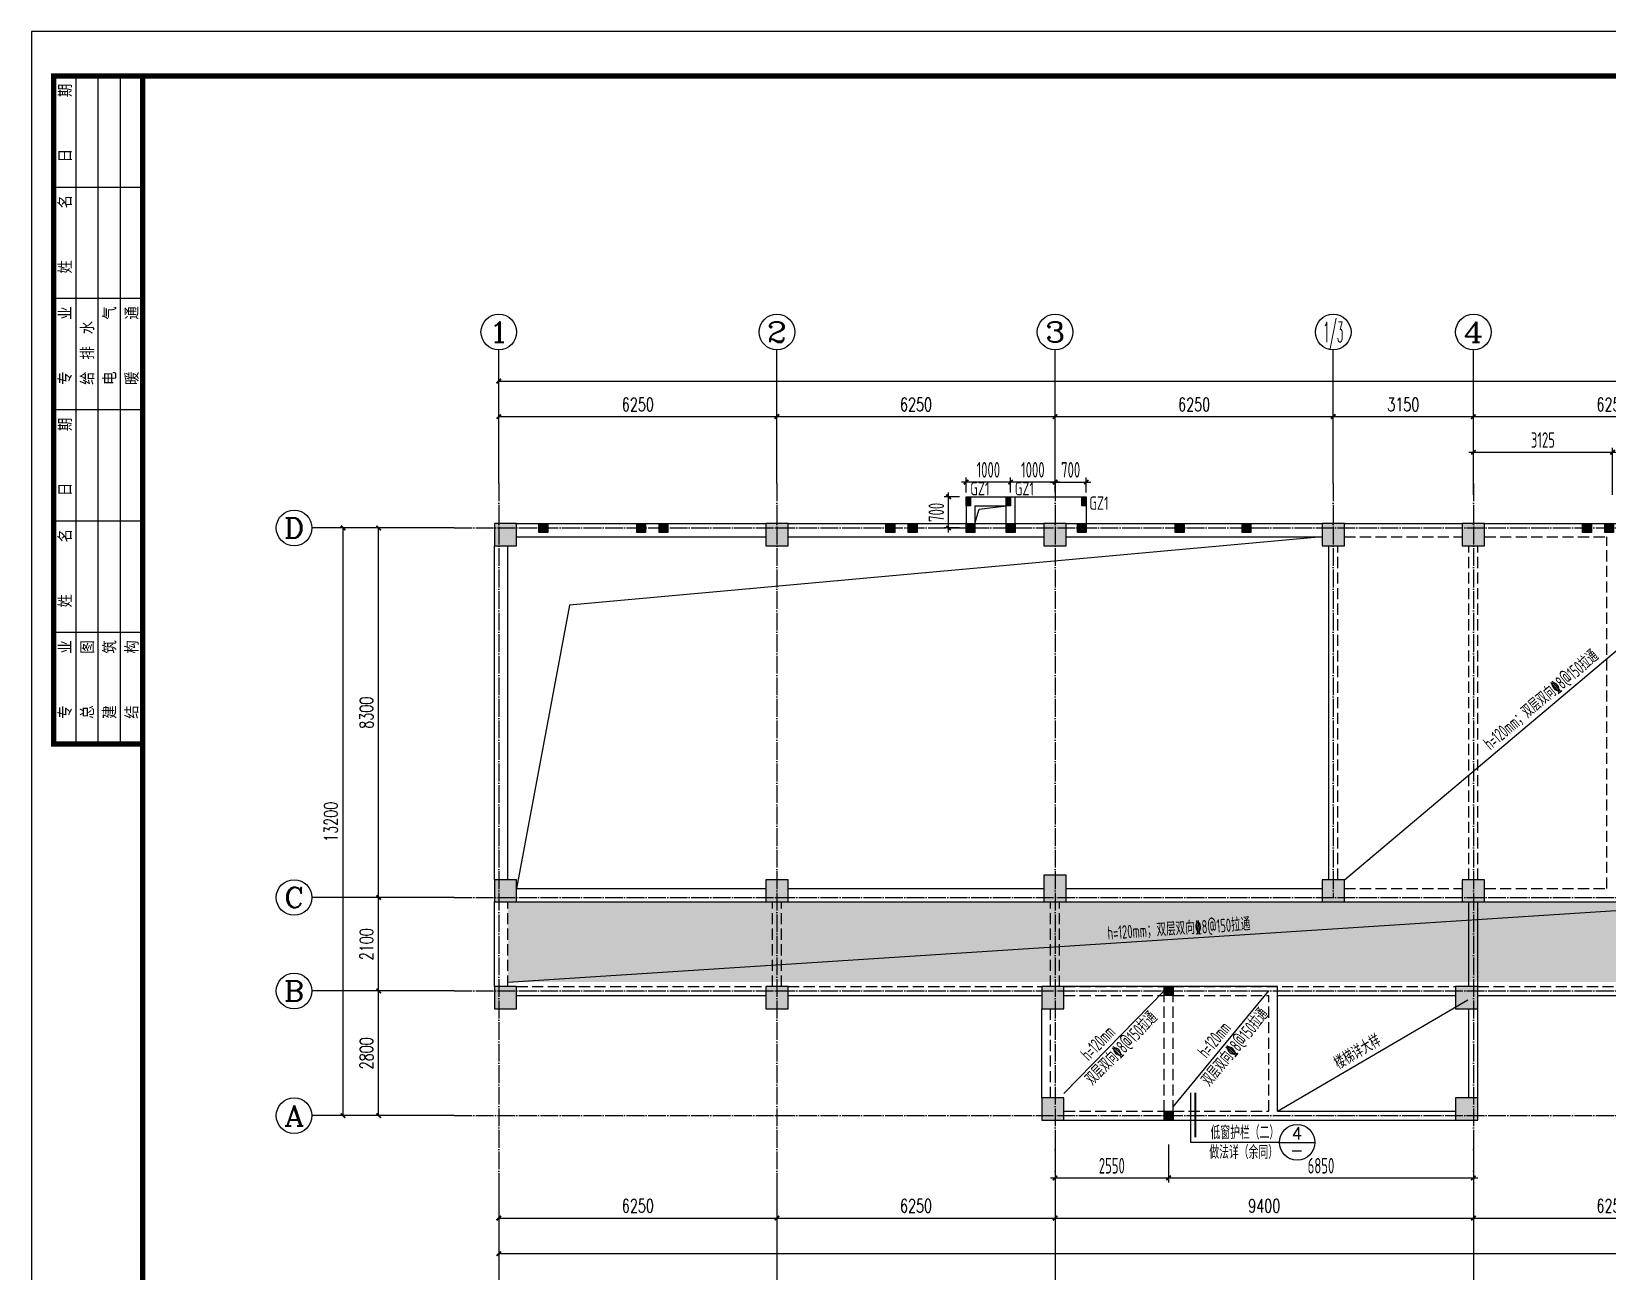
# Model space of a CAD drawing. Extents: x 139600 to 234074, y -135459 to 284050.
# Drawn here: x 139600 to 175012, y 209200 to 237050 of the extents above; entities that cross this region are included whole.
import ezdxf
from ezdxf.enums import TextEntityAlignment as Align

# ---------------------------------------------------------------- set-up
doc = ezdxf.new("R2010")
doc.units = 0
doc.header["$LTSCALE"] = 100
for name, pattern in [('DASHED', [0.75, 0.5, -0.25]), ('DOTE', [2.42, 2, -0.2, 0.02, -0.2]), ('HIDDEN', [7, 5, -2])]:
    doc.linetypes.add(name, pattern=pattern)
doc.layers.get('0').update_dxf_attribs({"linetype": 'CONTINUOUS'})
doc.layers.get('Defpoints').update_dxf_attribs({"linetype": 'CONTINUOUS'})
for name, color, linetype in [('AXIS', 3, 'CONTINUOUS'), ('AXIS_TEXT', 7, 'CONTINUOUS'), ('BEAM', 4, 'DASHED'), ('BEAM_CON', 4, 'CONTINUOUS'), ('B挑板&檐线', 6, 'CONTINUOUS'), ('B板筋标注', 7, 'CONTINUOUS'), ('B板细部尺寸标注', 9, 'CONTINUOUS'), ('COLU', 7, 'CONTINUOUS'), ('DOTE', 8, 'DOTE'), ('D大样&索引', 7, 'CONTINUOUS'), ('D洞口边线', 6, 'CONTINUOUS'), ('GZ', 2, 'CONTINUOUS'), ('T模板通用标注', 7, 'CONTINUOUS'), ('图框', 7, 'CONTINUOUS')]:
    doc.layers.add(name, color=color, linetype=linetype)
doc.styles.add('_TCH_AXIS', font='COMPLEX', dxfattribs={"bigfont": 'GBCBIG'})
doc.styles.add('_TCH_DIM', font='tssdeng.shx', dxfattribs={"width": 0.7, "bigfont": '1.shx'})
doc.styles.add('_TCH_DIM_T3', font='simplex_.ttf', dxfattribs={"width": 0.705882, "bigfont": 'GBCBIG'})
doc.styles.add('COMP', font='COMPLEX', dxfattribs={"bigfont": 'hztxt'})
doc.styles.add('COMPLEX', font='COMPLEX')
doc.styles.add('HZTXT', font='TXT', dxfattribs={"bigfont": 'HZTXT'})
doc.styles.add('TSSD_Dimension', font='tssdeng.shx', dxfattribs={"width": 0.62, "bigfont": '1.shx'})
doc.styles.add('TSSD_Rein', font='Tssdeng.shx', dxfattribs={"width": 0.7, "bigfont": '1.shx'})
doc.dimstyles.new('_TCH_ARCH&&100', dxfattribs={"dimtxt": 297.5, "dimasz": 100, "dimexe": 250, "dimexo": 300, "dimgap": 126.25, "dimtad": 1, "dimdec": 0, "dimzin": 0, "dimdsep": 46, "dimtxsty": '_TCH_DIM_T3', "dimblk": 'ARCHTICK', "dimcen": 0.09, "dimclrt": 7, "dimazin": 2, "dimtfac": 1, "dimtdec": 0, "dimtix": 1, "dimtmove": 2, "dimatfit": 3, "dimfxl": 1, "dimtolj": 1, "dimtzin": 0, "dimarcsym": 0})
doc.dimstyles.new('TSSD_100_100', dxfattribs={"dimtxt": 350, "dimasz": 100, "dimexe": 100, "dimexo": 250, "dimgap": 100, "dimtad": 1, "dimdec": 0, "dimzin": 0, "dimdsep": 46, "dimtxsty": 'TSSD_Dimension', "dimblk": 'ARCHTICK', "dimblk1": 'ARCHTICK', "dimblk2": 'ARCHTICK', "dimcen": 0, "dimdle": 100, "dimclrt": 7, "dimadec": 0, "dimazin": 0, "dimtfac": 1, "dimtdec": 0, "dimtix": 1, "dimtmove": 2, "dimatfit": 3, "dimfxl": 1, "dimtolj": 1, "dimtzin": 0, "dimarcsym": 0})
doc.dimstyles.new('TSSD_100_100$0', dxfattribs={"dimtxt": 350, "dimasz": 150, "dimexe": 100, "dimexo": 50, "dimgap": 100, "dimtad": 1, "dimdec": 0, "dimzin": 0, "dimdsep": 46, "dimtxsty": 'TSSD_Rein', "dimblk": 'OBLIQUE', "dimcen": 0, "dimdle": 100, "dimclrt": 7, "dimadec": 0, "dimazin": 0, "dimtfac": 1, "dimtdec": 0, "dimtix": 1, "dimtmove": 2, "dimatfit": 3, "dimfxl": 250, "dimtolj": 1, "dimtzin": 0, "dimarcsym": 0})

# ---------------------------------------------------------------- blocks, each defined once
blk = doc.blocks.new('_AXISO')
blk.add_circle((0, 0), 0.5)
at = {"layer": 'AXIS_TEXT', "style": 'COMPLEX', "width": 1.041667}
blk.add_attdef('A', text='', height=0.56, dxfattribs=at).set_placement((-0.25, -0.28), (0.25, -0.28), align=Align.FIT)
blk = doc.blocks.new('_ArchTick')
at = {"color": 0, "linetype": 'ByBlock', "const_width": 0.4}
blk.add_lwpolyline([(-0.5, -0.5), (0.5, 0.5)], dxfattribs=at)
blk = doc.blocks.new('*D361')
at = {"layer": 'AXIS', "color": 0, "lineweight": -2}
for p, q in [((148800, 215500), (147150, 215500)), ((147400, 212700), (147400, 215500)), ((148800, 212700), (147150, 212700))]:
    blk.add_line(p, q, dxfattribs=at)
at = {"layer": 'Defpoints', "color": 0}
for p in [(147400, 215500), (149100, 215500), (149100, 212700)]:
    blk.add_point(p, dxfattribs=at)
at = {"layer": 'AXIS', "color": 0, "lineweight": -2, "xscale": 100, "yscale": 100, "zscale": 100}
for p, rotation in [((147400, 215500), 90), ((147400, 212700), 270)]:
    blk.add_blockref('_ArchTick', p, dxfattribs=dict(at, rotation=rotation))
at = {"layer": 'AXIS', "color": 7, "insert": (147125, 214100), "char_height": 297.5, "attachment_point": 5, "rotation": 90, "style": '_TCH_DIM_T3'}
blk.add_mtext('\\A1;2800', dxfattribs=at)
blk = doc.blocks.new('*D362')
at = {"layer": 'AXIS', "color": 0, "lineweight": -2}
for p, q in [((148800, 217600), (147150, 217600)), ((147400, 215500), (147400, 217600)), ((148800, 215500), (147150, 215500))]:
    blk.add_line(p, q, dxfattribs=at)
at = {"layer": 'Defpoints', "color": 0}
for p in [(147400, 217600), (149100, 217600), (149100, 215500)]:
    blk.add_point(p, dxfattribs=at)
at = {"layer": 'AXIS', "color": 0, "lineweight": -2, "xscale": 100, "yscale": 100, "zscale": 100}
for p, rotation in [((147400, 217600), 90), ((147400, 215500), 270)]:
    blk.add_blockref('_ArchTick', p, dxfattribs=dict(at, rotation=rotation))
at = {"layer": 'AXIS', "color": 7, "insert": (147125, 216550), "char_height": 297.5, "attachment_point": 5, "rotation": 90, "style": '_TCH_DIM_T3'}
blk.add_mtext('\\A1;2100', dxfattribs=at)
blk = doc.blocks.new('*D363')
at = {"layer": 'AXIS', "color": 0, "lineweight": -2}
for p, q in [((148800, 225900), (147150, 225900)), ((147400, 217600), (147400, 225900)), ((148800, 217600), (147150, 217600))]:
    blk.add_line(p, q, dxfattribs=at)
at = {"layer": 'Defpoints', "color": 0}
for p in [(147400, 225900), (149100, 225900), (149100, 217600)]:
    blk.add_point(p, dxfattribs=at)
at = {"layer": 'AXIS', "color": 0, "lineweight": -2, "xscale": 100, "yscale": 100, "zscale": 100}
for p, rotation in [((147400, 225900), 90), ((147400, 217600), 270)]:
    blk.add_blockref('_ArchTick', p, dxfattribs=dict(at, rotation=rotation))
at = {"layer": 'AXIS', "color": 7, "insert": (147125, 221750), "char_height": 297.5, "attachment_point": 5, "rotation": 90, "style": '_TCH_DIM_T3'}
blk.add_mtext('\\A1;8300', dxfattribs=at)
blk = doc.blocks.new('*D364')
at = {"layer": 'AXIS', "color": 0, "lineweight": -2}
for p, q in [((150100, 227200), (150100, 228650)), ((156350, 227200), (156350, 228650)), ((150100, 228400), (156350, 228400))]:
    blk.add_line(p, q, dxfattribs=at)
at = {"layer": 'Defpoints', "color": 0}
for p in [(156350, 228400), (150100, 226900), (156350, 226900)]:
    blk.add_point(p, dxfattribs=at)
at = {"layer": 'AXIS', "color": 0, "lineweight": -2, "xscale": 100, "yscale": 100, "zscale": 100, "rotation": 180}
blk.add_blockref('_ArchTick', (150100, 228400), dxfattribs=at)
at = {"layer": 'AXIS', "color": 0, "lineweight": -2, "xscale": 100, "yscale": 100, "zscale": 100}
blk.add_blockref('_ArchTick', (156350, 228400), dxfattribs=at)
at = {"layer": 'AXIS', "color": 7, "insert": (153225, 228675), "char_height": 297.5, "attachment_point": 5, "style": '_TCH_DIM_T3'}
blk.add_mtext('\\A1;6250', dxfattribs=at)
blk = doc.blocks.new('*D365')
at = {"layer": 'AXIS', "color": 0, "lineweight": -2}
for p, q in [((156350, 227200), (156350, 228650)), ((162600, 227200), (162600, 228650)), ((156350, 228400), (162600, 228400))]:
    blk.add_line(p, q, dxfattribs=at)
at = {"layer": 'Defpoints', "color": 0}
for p in [(162600, 228400), (156350, 226900), (162600, 226900)]:
    blk.add_point(p, dxfattribs=at)
at = {"layer": 'AXIS', "color": 0, "lineweight": -2, "xscale": 100, "yscale": 100, "zscale": 100, "rotation": 180}
blk.add_blockref('_ArchTick', (156350, 228400), dxfattribs=at)
at = {"layer": 'AXIS', "color": 0, "lineweight": -2, "xscale": 100, "yscale": 100, "zscale": 100}
blk.add_blockref('_ArchTick', (162600, 228400), dxfattribs=at)
at = {"layer": 'AXIS', "color": 7, "insert": (159475, 228675), "char_height": 297.5, "attachment_point": 5, "style": '_TCH_DIM_T3'}
blk.add_mtext('\\A1;6250', dxfattribs=at)
blk = doc.blocks.new('*D366')
at = {"layer": 'AXIS', "color": 0, "lineweight": -2}
for p, q in [((162600, 227200), (162600, 228650)), ((168850, 227200), (168850, 228650)), ((162600, 228400), (168850, 228400))]:
    blk.add_line(p, q, dxfattribs=at)
at = {"layer": 'Defpoints', "color": 0}
for p in [(168850, 228400), (162600, 226900), (168850, 226900)]:
    blk.add_point(p, dxfattribs=at)
at = {"layer": 'AXIS', "color": 0, "lineweight": -2, "xscale": 100, "yscale": 100, "zscale": 100, "rotation": 180}
blk.add_blockref('_ArchTick', (162600, 228400), dxfattribs=at)
at = {"layer": 'AXIS', "color": 0, "lineweight": -2, "xscale": 100, "yscale": 100, "zscale": 100}
blk.add_blockref('_ArchTick', (168850, 228400), dxfattribs=at)
at = {"layer": 'AXIS', "color": 7, "insert": (165725, 228675), "char_height": 297.5, "attachment_point": 5, "style": '_TCH_DIM_T3'}
blk.add_mtext('\\A1;6250', dxfattribs=at)
blk = doc.blocks.new('*D367')
at = {"layer": 'AXIS', "color": 0, "lineweight": -2}
for p, q in [((168850, 227200), (168850, 228650)), ((172000, 227200), (172000, 228650)), ((168850, 228400), (172000, 228400))]:
    blk.add_line(p, q, dxfattribs=at)
at = {"layer": 'Defpoints', "color": 0}
for p in [(172000, 228400), (168850, 226900), (172000, 226900)]:
    blk.add_point(p, dxfattribs=at)
at = {"layer": 'AXIS', "color": 0, "lineweight": -2, "xscale": 100, "yscale": 100, "zscale": 100, "rotation": 180}
blk.add_blockref('_ArchTick', (168850, 228400), dxfattribs=at)
at = {"layer": 'AXIS', "color": 0, "lineweight": -2, "xscale": 100, "yscale": 100, "zscale": 100}
blk.add_blockref('_ArchTick', (172000, 228400), dxfattribs=at)
at = {"layer": 'AXIS', "color": 7, "insert": (170425, 228675), "char_height": 297.5, "attachment_point": 5, "style": '_TCH_DIM_T3'}
blk.add_mtext('\\A1;3150', dxfattribs=at)
blk = doc.blocks.new('*D368')
at = {"layer": 'AXIS', "color": 0, "lineweight": -2}
for p, q in [((172000, 227200), (172000, 228650)), ((178250, 227200), (178250, 228650)), ((172000, 228400), (178250, 228400))]:
    blk.add_line(p, q, dxfattribs=at)
at = {"layer": 'Defpoints', "color": 0}
for p in [(178250, 228400), (172000, 226900), (178250, 226900)]:
    blk.add_point(p, dxfattribs=at)
at = {"layer": 'AXIS', "color": 0, "lineweight": -2, "xscale": 100, "yscale": 100, "zscale": 100, "rotation": 180}
blk.add_blockref('_ArchTick', (172000, 228400), dxfattribs=at)
at = {"layer": 'AXIS', "color": 0, "lineweight": -2, "xscale": 100, "yscale": 100, "zscale": 100}
blk.add_blockref('_ArchTick', (178250, 228400), dxfattribs=at)
at = {"layer": 'AXIS', "color": 7, "insert": (175125, 228675), "char_height": 297.5, "attachment_point": 5, "style": '_TCH_DIM_T3'}
blk.add_mtext('\\A1;6250', dxfattribs=at)
blk = doc.blocks.new('*D371')
at = {"layer": 'AXIS', "color": 0, "lineweight": -2}
for p, q in [((150100, 211100), (150100, 210150)), ((156350, 211100), (156350, 210150)), ((150100, 210400), (156350, 210400))]:
    blk.add_line(p, q, dxfattribs=at)
at = {"layer": 'Defpoints', "color": 0}
for p in [(150100, 211400), (156350, 211400), (156350, 210400)]:
    blk.add_point(p, dxfattribs=at)
at = {"layer": 'AXIS', "color": 0, "lineweight": -2, "xscale": 100, "yscale": 100, "zscale": 100, "rotation": 180}
blk.add_blockref('_ArchTick', (150100, 210400), dxfattribs=at)
at = {"layer": 'AXIS', "color": 0, "lineweight": -2, "xscale": 100, "yscale": 100, "zscale": 100}
blk.add_blockref('_ArchTick', (156350, 210400), dxfattribs=at)
at = {"layer": 'AXIS', "color": 7, "insert": (153225, 210675), "char_height": 297.5, "attachment_point": 5, "style": '_TCH_DIM_T3'}
blk.add_mtext('\\A1;6250', dxfattribs=at)
blk = doc.blocks.new('*D372')
at = {"layer": 'AXIS', "color": 0, "lineweight": -2}
for p, q in [((156350, 211100), (156350, 210150)), ((162600, 211100), (162600, 210150)), ((156350, 210400), (162600, 210400))]:
    blk.add_line(p, q, dxfattribs=at)
at = {"layer": 'Defpoints', "color": 0}
for p in [(156350, 211400), (162600, 211400), (162600, 210400)]:
    blk.add_point(p, dxfattribs=at)
at = {"layer": 'AXIS', "color": 0, "lineweight": -2, "xscale": 100, "yscale": 100, "zscale": 100, "rotation": 180}
blk.add_blockref('_ArchTick', (156350, 210400), dxfattribs=at)
at = {"layer": 'AXIS', "color": 0, "lineweight": -2, "xscale": 100, "yscale": 100, "zscale": 100}
blk.add_blockref('_ArchTick', (162600, 210400), dxfattribs=at)
at = {"layer": 'AXIS', "color": 7, "insert": (159475, 210675), "char_height": 297.5, "attachment_point": 5, "style": '_TCH_DIM_T3'}
blk.add_mtext('\\A1;6250', dxfattribs=at)
blk = doc.blocks.new('*D373')
at = {"layer": 'AXIS', "color": 0, "lineweight": -2}
for p, q in [((162600, 211100), (162600, 210150)), ((172000, 211100), (172000, 210150)), ((162600, 210400), (172000, 210400))]:
    blk.add_line(p, q, dxfattribs=at)
at = {"layer": 'Defpoints', "color": 0}
for p in [(162600, 211400), (172000, 211400), (172000, 210400)]:
    blk.add_point(p, dxfattribs=at)
at = {"layer": 'AXIS', "color": 0, "lineweight": -2, "xscale": 100, "yscale": 100, "zscale": 100, "rotation": 180}
blk.add_blockref('_ArchTick', (162600, 210400), dxfattribs=at)
at = {"layer": 'AXIS', "color": 0, "lineweight": -2, "xscale": 100, "yscale": 100, "zscale": 100}
blk.add_blockref('_ArchTick', (172000, 210400), dxfattribs=at)
at = {"layer": 'AXIS', "color": 7, "insert": (167300, 210675), "char_height": 297.5, "attachment_point": 5, "style": '_TCH_DIM_T3'}
blk.add_mtext('\\A1;9400', dxfattribs=at)
blk = doc.blocks.new('*D374')
at = {"layer": 'AXIS', "color": 0, "lineweight": -2}
for p, q in [((172000, 211100), (172000, 210150)), ((178250, 211100), (178250, 210150)), ((172000, 210400), (178250, 210400))]:
    blk.add_line(p, q, dxfattribs=at)
at = {"layer": 'Defpoints', "color": 0}
for p in [(172000, 211400), (178250, 211400), (178250, 210400)]:
    blk.add_point(p, dxfattribs=at)
at = {"layer": 'AXIS', "color": 0, "lineweight": -2, "xscale": 100, "yscale": 100, "zscale": 100, "rotation": 180}
blk.add_blockref('_ArchTick', (172000, 210400), dxfattribs=at)
at = {"layer": 'AXIS', "color": 0, "lineweight": -2, "xscale": 100, "yscale": 100, "zscale": 100}
blk.add_blockref('_ArchTick', (178250, 210400), dxfattribs=at)
at = {"layer": 'AXIS', "color": 7, "insert": (175125, 210675), "char_height": 297.5, "attachment_point": 5, "style": '_TCH_DIM_T3'}
blk.add_mtext('\\A1;6250', dxfattribs=at)
blk = doc.blocks.new('*D377')
at = {"layer": 'AXIS', "color": 0, "lineweight": -2}
for p, q in [((148800, 225900), (146350, 225900)), ((146600, 212700), (146600, 225900)), ((148800, 212700), (146350, 212700))]:
    blk.add_line(p, q, dxfattribs=at)
at = {"layer": 'Defpoints', "color": 0}
for p in [(146600, 225900), (149100, 225900), (149100, 212700)]:
    blk.add_point(p, dxfattribs=at)
at = {"layer": 'AXIS', "color": 0, "lineweight": -2, "xscale": 100, "yscale": 100, "zscale": 100}
for p, rotation in [((146600, 225900), 90), ((146600, 212700), 270)]:
    blk.add_blockref('_ArchTick', p, dxfattribs=dict(at, rotation=rotation))
at = {"layer": 'AXIS', "color": 7, "insert": (146325, 219300), "char_height": 297.5, "attachment_point": 5, "rotation": 90, "style": '_TCH_DIM_T3'}
blk.add_mtext('\\A1;13200', dxfattribs=at)
blk = doc.blocks.new('*D378')
at = {"layer": 'AXIS', "color": 0, "lineweight": -2}
for p, q in [((150100, 227200), (150100, 229450)), ((150100, 229200), (201850, 229200)), ((201850, 227200), (201850, 229450))]:
    blk.add_line(p, q, dxfattribs=at)
at = {"layer": 'Defpoints', "color": 0}
for p in [(201850, 229200), (150100, 226900), (201850, 226900)]:
    blk.add_point(p, dxfattribs=at)
at = {"layer": 'AXIS', "color": 0, "lineweight": -2, "xscale": 100, "yscale": 100, "zscale": 100, "rotation": 180}
blk.add_blockref('_ArchTick', (150100, 229200), dxfattribs=at)
at = {"layer": 'AXIS', "color": 0, "lineweight": -2, "xscale": 100, "yscale": 100, "zscale": 100}
blk.add_blockref('_ArchTick', (201850, 229200), dxfattribs=at)
at = {"layer": 'AXIS', "color": 7, "insert": (175975, 229475), "char_height": 297.5, "attachment_point": 5, "style": '_TCH_DIM_T3'}
blk.add_mtext('\\A1;51750', dxfattribs=at)
blk = doc.blocks.new('*D383')
at = {"layer": 'AXIS', "color": 0, "lineweight": -2}
for p, q in [((150100, 211100), (150100, 209350)), ((201850, 211100), (201850, 209350)), ((150100, 209600), (201850, 209600))]:
    blk.add_line(p, q, dxfattribs=at)
at = {"layer": 'Defpoints', "color": 0}
for p in [(150100, 211400), (201850, 211400), (201850, 209600)]:
    blk.add_point(p, dxfattribs=at)
at = {"layer": 'AXIS', "color": 0, "lineweight": -2, "xscale": 100, "yscale": 100, "zscale": 100, "rotation": 180}
blk.add_blockref('_ArchTick', (150100, 209600), dxfattribs=at)
at = {"layer": 'AXIS', "color": 0, "lineweight": -2, "xscale": 100, "yscale": 100, "zscale": 100}
blk.add_blockref('_ArchTick', (201850, 209600), dxfattribs=at)
at = {"layer": 'AXIS', "color": 7, "insert": (175975, 209875), "char_height": 297.5, "attachment_point": 5, "style": '_TCH_DIM_T3'}
blk.add_mtext('\\A1;51750', dxfattribs=at)
blk = doc.blocks.new('*D388')
at = {"layer": 'B板细部尺寸标注', "color": 0, "lineweight": -2}
for p, q in [((162600, 212050), (162600, 211200)), ((165150, 212050), (165150, 211200)), ((162500, 211300), (165250, 211300))]:
    blk.add_line(p, q, dxfattribs=at)
at = {"layer": 'Defpoints', "color": 0}
for p in [(162600, 212300), (165150, 212300), (165150, 211300)]:
    blk.add_point(p, dxfattribs=at)
at = {"layer": 'B板细部尺寸标注', "color": 0, "lineweight": -2, "xscale": 100, "yscale": 100, "zscale": 100, "rotation": 180}
blk.add_blockref('_ArchTick', (162600, 211300), dxfattribs=at)
at = {"layer": 'B板细部尺寸标注', "color": 0, "lineweight": -2, "xscale": 100, "yscale": 100, "zscale": 100}
blk.add_blockref('_ArchTick', (165150, 211300), dxfattribs=at)
at = {"layer": 'B板细部尺寸标注', "color": 7, "insert": (163875, 211575), "char_height": 350, "attachment_point": 5, "style": 'TSSD_Dimension'}
blk.add_mtext('\\A1;2550', dxfattribs=at)
blk = doc.blocks.new('*D389')
at = {"layer": 'B板细部尺寸标注', "color": 0, "lineweight": -2}
for p, q in [((165150, 212050), (165150, 211200)), ((172000, 212050), (172000, 211200)), ((165050, 211300), (172100, 211300))]:
    blk.add_line(p, q, dxfattribs=at)
at = {"layer": 'Defpoints', "color": 0}
for p in [(165150, 212300), (172000, 212300), (172000, 211300)]:
    blk.add_point(p, dxfattribs=at)
at = {"layer": 'B板细部尺寸标注', "color": 0, "lineweight": -2, "xscale": 100, "yscale": 100, "zscale": 100, "rotation": 180}
blk.add_blockref('_ArchTick', (165150, 211300), dxfattribs=at)
at = {"layer": 'B板细部尺寸标注', "color": 0, "lineweight": -2, "xscale": 100, "yscale": 100, "zscale": 100}
blk.add_blockref('_ArchTick', (172000, 211300), dxfattribs=at)
at = {"layer": 'B板细部尺寸标注', "color": 7, "insert": (168575, 211575), "char_height": 350, "attachment_point": 5, "style": 'TSSD_Dimension'}
blk.add_mtext('\\A1;6850', dxfattribs=at)
blk = doc.blocks.new('*D404')
at = {"layer": 'B板细部尺寸标注', "color": 0, "lineweight": -2}
for p, q in [((171900, 227600), (175225, 227600)), ((172000, 226645), (172000, 227700)), ((175125, 226645), (175125, 227700))]:
    blk.add_line(p, q, dxfattribs=at)
at = {"layer": 'Defpoints', "color": 0}
for p in [(175125, 227600), (172000, 226395), (175125, 226395)]:
    blk.add_point(p, dxfattribs=at)
at = {"layer": 'B板细部尺寸标注', "color": 0, "lineweight": -2, "xscale": 100, "yscale": 100, "zscale": 100, "rotation": 180}
blk.add_blockref('_ArchTick', (172000, 227600), dxfattribs=at)
at = {"layer": 'B板细部尺寸标注', "color": 0, "lineweight": -2, "xscale": 100, "yscale": 100, "zscale": 100}
blk.add_blockref('_ArchTick', (175125, 227600), dxfattribs=at)
at = {"layer": 'B板细部尺寸标注', "color": 7, "insert": (173562, 227875), "char_height": 350, "attachment_point": 5, "style": 'TSSD_Dimension'}
blk.add_mtext('\\A1;3125', dxfattribs=at)
blk = doc.blocks.new('A2+1_2')
at = {"layer": '图框'}
for p, q in [((1000, 26000), (1000, 41000)), ((1500, 26000), (1500, 41000)), ((2000, 26000), (2000, 41000)), ((2500, 38500), (500, 38500)), ((2500, 36000), (500, 36000)), ((2500, 33500), (500, 33500)), ((2500, 31000), (500, 31000)), ((2500, 28500), (500, 28500))]:
    blk.add_line(p, q, dxfattribs=at)
blk.add_lwpolyline([(0, 0), (89100, 0), (89100, 42000), (0, 42000)], close=True, dxfattribs=at)
at = {"layer": '图框', "const_width": 120}
blk.add_lwpolyline([(2500, 41000), (500, 41000), (500, 26000), (2500, 26000)], dxfattribs=at)
blk.add_lwpolyline([(2500, 1000), (88100, 1000), (88100, 41000), (2500, 41000)], close=True, dxfattribs=at)
at = {"layer": '图框', "style": 'HZTXT'}
for s, p in [('日    期', (911, 39064)), ('姓    名', (911, 36564)), ('专    业', (911, 34064)), ('电    气', (1911, 34064)), ('暖    通', (2411, 34064)), ('给 排 水', (1411, 34064)), ('日    期', (911, 31564)), ('姓    名', (911, 29064)), ('专    业', (911, 26564)), ('总    图', (1411, 26564)), ('建    筑', (1911, 26564)), ('结    构', (2411, 26564))]:
    blk.add_text(s, height=300, rotation=90, dxfattribs=at).set_placement(p)
blk = doc.blocks.new('A$C000F6301')
at = {"layer": 'D大样&索引', "color": 6}
blk.add_line((0, 0), (800, 0), dxfattribs=at)
blk.add_circle((400, 0), 400, dxfattribs=at)
blk = doc.blocks.new('*D1753')
at = {"layer": 'B板细部尺寸标注', "color": 0, "lineweight": -2}
for p, q in [((160206, 225800), (160206, 226700)), ((160450, 226600), (160106, 226600)), ((160450, 225900), (160106, 225900))]:
    blk.add_line(p, q, dxfattribs=at)
at = {"layer": 'Defpoints', "color": 0}
for p in [(160206, 226600), (160700, 226600), (160700, 225900)]:
    blk.add_point(p, dxfattribs=at)
at = {"layer": 'B板细部尺寸标注', "color": 0, "lineweight": -2, "xscale": 100, "yscale": 100, "zscale": 100}
for p, rotation in [((160206, 226600), 90), ((160206, 225900), 270)]:
    blk.add_blockref('_ArchTick', p, dxfattribs=dict(at, rotation=rotation))
at = {"layer": 'B板细部尺寸标注', "color": 7, "insert": (159931, 226250), "char_height": 350, "attachment_point": 5, "rotation": 90, "style": 'TSSD_Dimension'}
blk.add_mtext('\\A1;700', dxfattribs=at)
blk = doc.blocks.new('*D1754')
at = {"layer": 'B板细部尺寸标注', "color": 0, "lineweight": -2}
for p, q in [((162600, 226693), (162600, 227031)), ((163300, 226693), (163300, 227031)), ((162500, 226931), (163400, 226931))]:
    blk.add_line(p, q, dxfattribs=at)
at = {"layer": 'Defpoints', "color": 0}
for p in [(163300, 226931), (162600, 226443), (163300, 226443)]:
    blk.add_point(p, dxfattribs=at)
at = {"layer": 'B板细部尺寸标注', "color": 0, "lineweight": -2, "xscale": 100, "yscale": 100, "zscale": 100, "rotation": 180}
blk.add_blockref('_ArchTick', (162600, 226931), dxfattribs=at)
at = {"layer": 'B板细部尺寸标注', "color": 0, "lineweight": -2, "xscale": 100, "yscale": 100, "zscale": 100}
blk.add_blockref('_ArchTick', (163300, 226931), dxfattribs=at)
at = {"layer": 'B板细部尺寸标注', "color": 7, "insert": (162950, 227206), "char_height": 350, "attachment_point": 5, "style": 'TSSD_Dimension'}
blk.add_mtext('\\A1;700', dxfattribs=at)
blk = doc.blocks.new('*D1755')
at = {"layer": 'B板细部尺寸标注', "color": 0, "lineweight": -2}
for p, q in [((161600, 226693), (161600, 227031)), ((162600, 226693), (162600, 227031)), ((162700, 226931), (161500, 226931))]:
    blk.add_line(p, q, dxfattribs=at)
at = {"layer": 'Defpoints', "color": 0}
for p in [(161600, 226931), (161600, 226443), (162600, 226443)]:
    blk.add_point(p, dxfattribs=at)
at = {"layer": 'B板细部尺寸标注', "color": 0, "lineweight": -2, "xscale": 100, "yscale": 100, "zscale": 100, "rotation": 180}
blk.add_blockref('_ArchTick', (161600, 226931), dxfattribs=at)
at = {"layer": 'B板细部尺寸标注', "color": 0, "lineweight": -2, "xscale": 100, "yscale": 100, "zscale": 100}
blk.add_blockref('_ArchTick', (162600, 226931), dxfattribs=at)
at = {"layer": 'B板细部尺寸标注', "color": 7, "insert": (162100, 227206), "char_height": 350, "attachment_point": 5, "style": 'TSSD_Dimension'}
blk.add_mtext('\\A1;1000', dxfattribs=at)
blk = doc.blocks.new('*D1756')
at = {"layer": 'B板细部尺寸标注', "color": 0, "lineweight": -2}
for p, q in [((160600, 226693), (160600, 227031)), ((161600, 226693), (161600, 227031)), ((161700, 226931), (160500, 226931))]:
    blk.add_line(p, q, dxfattribs=at)
at = {"layer": 'Defpoints', "color": 0}
for p in [(160600, 226931), (160600, 226443), (161600, 226443)]:
    blk.add_point(p, dxfattribs=at)
at = {"layer": 'B板细部尺寸标注', "color": 0, "lineweight": -2, "xscale": 100, "yscale": 100, "zscale": 100, "rotation": 180}
blk.add_blockref('_ArchTick', (160600, 226931), dxfattribs=at)
at = {"layer": 'B板细部尺寸标注', "color": 0, "lineweight": -2, "xscale": 100, "yscale": 100, "zscale": 100}
blk.add_blockref('_ArchTick', (161600, 226931), dxfattribs=at)
at = {"layer": 'B板细部尺寸标注', "color": 7, "insert": (161100, 227206), "char_height": 350, "attachment_point": 5, "style": 'TSSD_Dimension'}
blk.add_mtext('\\A1;1000', dxfattribs=at)
blk = doc.blocks.new('GZ')
at = {"layer": 'GZ'}
blk.add_hatch(color=252, dxfattribs=at).paths.add_polyline_path([(200, 0), (0, 0), (0, 200), (200, 200)])
at = {"layer": 'GZ', "color": 2}
blk.add_lwpolyline([(200, 0), (0, 0), (0, 200), (200, 200)], close=True, dxfattribs=at)
blk = doc.blocks.new('GZ1')
at = {"layer": 'GZ'}
blk.add_hatch(color=252, dxfattribs=at).paths.add_polyline_path([(100, 200), (0, 200), (0, 0), (100, 0)])
at = {"layer": 'GZ', "color": 2}
blk.add_lwpolyline([(100, 0), (0, 0), (0, 200), (100, 200)], close=True, dxfattribs=at)
blk = doc.blocks.new('A$C7B5C40C7')
at = {"layer": 'GZ'}
for name, p in [('GZ1', (10600, 400)), ('GZ1', (11500, 400)), ('GZ1', (13200, 400)), ('GZ', (3200, -200)), ('GZ', (3700, -200)), ('GZ', (8800, -200)), ('GZ', (9300, -200)), ('GZ', (15300, -200)), ('GZ', (16800, -200)), ('GZ', (24450, -200)), ('GZ', (24950, -200)), ('GZ', (1000, -200)), ('GZ', (10600, -200)), ('GZ', (11500, -200)), ('GZ', (13100, -200)), ('GZ', (15050, -10600)), ('GZ', (15050, -13400))]:
    blk.add_blockref(name, p, dxfattribs=at)
at = {"layer": 'GZ', "color": 2, "style": '_TCH_DIM', "width": 0.705882}
for p in [(10694, 632), (11694, 632), (13369, 307)]:
    blk.add_text('GZ1', height=300, dxfattribs=at).set_placement(p)

msp = doc.modelspace()

# ---------------------------------------------------------------- hatches: boundary and pattern name
at = {"layer": 'B板筋标注'}
h = msp.add_hatch(dxfattribs=at)
h.set_pattern_fill('CROSS', color=6, scale=50, style=0)
h.set_pattern_definition([(0, (150000, 329000), (317.5, 317.5), [158.75, -476.25]), (90, (150079.38, 328920.62), (-317.5, 317.5), [158.75, -476.25])])
h.paths.add_polyline_path([(150300, 215700), (190650, 215700), (190650, 215500), (201750, 215500), (201750, 217500), (197750, 217500), (197750, 217800), (190950, 217800), (190950, 217500), (150300, 217500)])
at = {"layer": 'COLU'}
for points in [[(150500, 225500), (150500, 226000), (150000, 226000), (150000, 225500)], [(156600, 225500), (156600, 226000), (156100, 226000), (156100, 225500)], [(162850, 225500), (162850, 226000), (162350, 226000), (162350, 225500)], [(169100, 225500), (169100, 226000), (168600, 226000), (168600, 225500)], [(172250, 225500), (172250, 226000), (171750, 226000), (171750, 225500)], [(150500, 217500), (150500, 218000), (150000, 218000), (150000, 217500)], [(156600, 217500), (156600, 218000), (156100, 218000), (156100, 217500)], [(162850, 217500), (162850, 218100), (162350, 218100), (162350, 217500)], [(169100, 217500), (169100, 218000), (168600, 218000), (168600, 217500)], [(172250, 217500), (172250, 218000), (171750, 218000), (171750, 217500)], [(150500, 215100), (150500, 215600), (150000, 215600), (150000, 215100)], [(156600, 215100), (156600, 215600), (156100, 215600), (156100, 215100)], [(162800, 215100), (162800, 215600), (162300, 215600), (162300, 215100)], [(162800, 215100), (162800, 215600), (162300, 215600), (162300, 215100)], [(172100, 215100), (172100, 215600), (171600, 215600), (171600, 215100)], [(162800, 212600), (162800, 213100), (162300, 213100), (162300, 212600)], [(162800, 212600), (162800, 213100), (162300, 213100), (162300, 212600)], [(172100, 212600), (172100, 213100), (171600, 213100), (171600, 212600)]]:
    msp.add_hatch(color=251, dxfattribs=at).paths.add_polyline_path(points)

# ---------------------------------------------------------------- linework, layer by layer
at = {"layer": 'AXIS'}
for p, q in [((150100, 226900), (150100, 229900)), ((156350, 226900), (156350, 229900)), ((162600, 226900), (162600, 229900)), ((168850, 226900), (168850, 229900)), ((172000, 226900), (172000, 229900)), ((149100, 225900), (145900, 225900)), ((149100, 217600), (145900, 217600)), ((149100, 215500), (145900, 215500)), ((149100, 212700), (145900, 212700)), ((150100, 211400), (150100, 208900)), ((156350, 211400), (156350, 208900)), ((162600, 211400), (162600, 208900)), ((172000, 211400), (172000, 208900))]:
    msp.add_line(p, q, dxfattribs=at)
at = {"layer": 'BEAM', "linetype": 'HIDDEN', "ltscale": 0.5}
for p, q in [((169100, 225700), (171750, 225700)), ((172250, 225700), (175000, 225700)), ((175000, 217800), (175000, 225700)), ((168950, 218000), (168950, 225500)), ((171900, 218000), (171900, 225500)), ((172100, 218000), (172100, 225500)), ((169100, 217800), (171750, 217800)), ((172250, 217800), (175000, 217800)), ((150300, 215600), (150300, 217500)), ((156250, 215600), (156250, 217500)), ((156450, 215600), (156450, 217500)), ((162500, 215600), (162500, 217500)), ((162700, 215600), (162700, 217500)), ((150500, 215600), (156100, 215600)), ((156600, 215600), (162300, 215600)), ((162800, 215600), (171600, 215600)), ((162800, 215400), (165050, 215400)), ((165050, 212800), (165050, 215400)), ((165250, 212800), (165250, 215400)), ((165250, 215400), (167400, 215400)), ((167400, 212800), (167400, 215400)), ((172100, 215600), (178000, 215600)), ((162500, 213100), (162500, 215100)), ((162800, 212800), (165050, 212800)), ((165250, 212800), (167400, 212800))]:
    msp.add_line(p, q, dxfattribs=at)
at = {"layer": 'BEAM_CON'}
for p, q in [((160600, 226600), (161700, 226600)), ((160600, 226600), (160600, 226000)), ((160800, 226400), (161500, 226400)), ((160800, 226400), (160800, 226000)), ((161500, 226000), (161500, 226400)), ((161700, 226000), (161700, 226600)), ((150500, 226000), (156100, 226000)), ((156600, 226000), (160600, 226000)), ((160800, 226000), (161500, 226000)), ((161700, 226000), (162350, 226000)), ((162850, 226000), (168600, 226000)), ((169100, 226000), (171750, 226000)), ((172250, 226000), (176250, 226000)), ((150500, 225700), (156100, 225700)), ((156600, 225700), (162350, 225700)), ((162850, 225700), (168600, 225700)), ((150000, 218000), (150000, 225500)), ((150300, 218000), (150300, 225500)), ((168750, 218000), (168750, 225500)), ((150500, 217800), (156100, 217800)), ((156600, 217800), (162350, 217800)), ((162850, 217800), (168600, 217800)), ((150000, 215600), (150000, 217500)), ((150500, 217500), (156100, 217500)), ((156600, 217500), (162350, 217500)), ((162850, 217500), (168600, 217500)), ((169100, 217500), (171750, 217500)), ((171900, 215600), (171900, 217500)), ((172100, 215600), (172100, 217500)), ((172250, 217500), (178000, 217500)), ((150500, 215400), (156100, 215400)), ((156600, 215400), (162300, 215400)), ((165050, 215600), (162800, 215600)), ((167600, 215600), (165050, 215600)), ((167600, 212800), (167600, 215600)), ((167600, 215400), (171600, 215400)), ((172100, 215400), (178000, 215400)), ((162300, 213100), (162300, 215100)), ((162300, 213100), (162300, 215100)), ((171900, 213100), (171900, 215100)), ((171900, 213100), (171900, 215100)), ((172100, 213100), (172100, 215100)), ((172100, 213100), (172100, 215100)), ((162800, 212600), (171600, 212600)), ((167600, 212800), (171600, 212800))]:
    msp.add_line(p, q, dxfattribs=at)
at = {"layer": 'B挑板&檐线'}
msp.add_lwpolyline([(161700, 226000), (161700, 226600), (163300, 226600), (163300, 226000)], dxfattribs=at)
at = {"layer": 'B板筋标注'}
for p, q in [((169100, 218000), (178000, 225500)), ((150300, 215700), (178150, 217500)), ((162800, 213200), (165050, 215500)), ((165250, 212900), (167400, 215500))]:
    msp.add_line(p, q, dxfattribs=at)
at = {"layer": 'COLU'}
for points in [[(150500, 225500), (150500, 226000), (150000, 226000), (150000, 225500)], [(156600, 225500), (156600, 226000), (156100, 226000), (156100, 225500)], [(162850, 225500), (162850, 226000), (162350, 226000), (162350, 225500)], [(169100, 225500), (169100, 226000), (168600, 226000), (168600, 225500)], [(172250, 225500), (172250, 226000), (171750, 226000), (171750, 225500)], [(150500, 217500), (150500, 218000), (150000, 218000), (150000, 217500)], [(156600, 217500), (156600, 218000), (156100, 218000), (156100, 217500)], [(162850, 217500), (162850, 218100), (162350, 218100), (162350, 217500)], [(169100, 217500), (169100, 218000), (168600, 218000), (168600, 217500)], [(172250, 217500), (172250, 218000), (171750, 218000), (171750, 217500)], [(150500, 215100), (150500, 215600), (150000, 215600), (150000, 215100)], [(156600, 215100), (156600, 215600), (156100, 215600), (156100, 215100)], [(162800, 215100), (162800, 215600), (162300, 215600), (162300, 215100)], [(162800, 215100), (162800, 215600), (162300, 215600), (162300, 215100)], [(172100, 215100), (172100, 215600), (171600, 215600), (171600, 215100)], [(162800, 212600), (162800, 213100), (162300, 213100), (162300, 212600)], [(162800, 212600), (162800, 213100), (162300, 213100), (162300, 212600)], [(172100, 212600), (172100, 213100), (171600, 213100), (171600, 212600)]]:
    msp.add_lwpolyline(points, close=True, dxfattribs=at)
at = {"layer": 'DOTE', "ltscale": 2}
for p, q in [((150100, 226900), (150100, 211400)), ((156350, 226900), (156350, 211400)), ((162600, 226900), (162600, 211400)), ((168850, 226900), (168850, 217600)), ((172000, 226900), (172000, 211400)), ((149100, 225900), (203300, 225900)), ((149100, 217600), (203300, 217600)), ((149100, 215500), (203300, 215500)), ((149100, 212700), (203300, 212700))]:
    msp.add_line(p, q, dxfattribs=at)
at = {"layer": 'D大样&索引', "color": 6}
for p, q in [((165648, 212100), (165648, 213215.9)), ((167639.3, 212100), (165648, 212100))]:
    msp.add_line(p, q, dxfattribs=at)
at = {"layer": 'D大样&索引', "color": 6, "const_width": 50}
msp.add_lwpolyline([(165751.9, 212209.4), (165751.9, 213215.9)], dxfattribs=at)
at = {"layer": 'D洞口边线'}
for points in [[(160800, 226000), (160895.8, 226320.8), (161500, 226400)], [(168600, 225700), (168600, 225700), (151686.5, 224163.7), (150500, 217800)]]:
    msp.add_lwpolyline(points, dxfattribs=at)
at = {"layer": 'T模板通用标注'}
msp.add_line((167600, 212800), (171875, 215300), dxfattribs=at)

# ---------------------------------------------------------------- block references
msp.add_blockref('A2+1_2', (139600, 195050))
at = {"layer": 'AXIS'}
ref = msp.add_blockref('_AXISO', (150100, 230300), dxfattribs=dict(at, xscale=800, yscale=800, zscale=800))
ref.add_attrib('A', '1', dxfattribs={"layer": 'AXIS_TEXT', "height": 452.5, "style": '_TCH_AXIS', "width": 2.333333}).set_placement((149873.7, 230073.7), (150326.3, 230073.7), align=Align.FIT)
ref = msp.add_blockref('_AXISO', (156350, 230300), dxfattribs=dict(at, xscale=800, yscale=800, zscale=800))
ref.add_attrib('A', '2', dxfattribs={"layer": 'AXIS_TEXT', "height": 452.5, "style": '_TCH_AXIS', "width": 1.5}).set_placement((156123.7, 230073.7), (156576.3, 230073.7), align=Align.FIT)
ref = msp.add_blockref('_AXISO', (162600, 230300), dxfattribs=dict(at, xscale=800, yscale=800, zscale=800))
ref.add_attrib('A', '3', dxfattribs={"layer": 'AXIS_TEXT', "height": 452.5, "style": '_TCH_AXIS', "width": 1.5}).set_placement((162373.7, 230073.7), (162826.3, 230073.7), align=Align.FIT)
ref = msp.add_blockref('_AXISO', (168850, 230300), dxfattribs=dict(at, xscale=800, yscale=800, zscale=800))
ref.add_attrib('A', '1/3', dxfattribs={"layer": 'AXIS_TEXT', "height": 452.55, "style": '_TCH_AXIS', "width": 0.411765}).set_placement((168623.7, 230073.7), (169076.3, 230073.7), align=Align.FIT)
ref = msp.add_blockref('_AXISO', (172000, 230300), dxfattribs=dict(at, xscale=800, yscale=800, zscale=800))
ref.add_attrib('A', '4', dxfattribs={"layer": 'AXIS_TEXT', "height": 452.5, "style": '_TCH_AXIS', "width": 1.3125}).set_placement((171773.7, 230073.7), (172226.3, 230073.7), align=Align.FIT)
ref = msp.add_blockref('_AXISO', (145500, 225900), dxfattribs=dict(at, xscale=800, yscale=800, zscale=800))
ref.add_attrib('A', 'D', dxfattribs={"layer": 'AXIS_TEXT', "height": 452.5, "style": '_TCH_AXIS', "width": 1.235294}).set_placement((145273.7, 225673.7), (145726.3, 225673.7), align=Align.FIT)
ref = msp.add_blockref('_AXISO', (145500, 217600), dxfattribs=dict(at, xscale=800, yscale=800, zscale=800))
ref.add_attrib('A', 'C', dxfattribs={"layer": 'AXIS_TEXT', "height": 452.5, "style": '_TCH_AXIS', "width": 1.4}).set_placement((145273.7, 217373.7), (145726.3, 217373.7), align=Align.FIT)
ref = msp.add_blockref('_AXISO', (145500, 215500), dxfattribs=dict(at, xscale=800, yscale=800, zscale=800))
ref.add_attrib('A', 'B', dxfattribs={"layer": 'AXIS_TEXT', "height": 452.5, "style": '_TCH_AXIS', "width": 1.235294}).set_placement((145273.7, 215273.7), (145726.3, 215273.7), align=Align.FIT)
ref = msp.add_blockref('_AXISO', (145500, 212700), dxfattribs=dict(at, xscale=800, yscale=800, zscale=800))
ref.add_attrib('A', 'A', dxfattribs={"layer": 'AXIS_TEXT', "height": 452.5, "style": '_TCH_AXIS', "width": 1.166667}).set_placement((145273.7, 212473.7), (145726.3, 212473.7), align=Align.FIT)
at = {"layer": 'D大样&索引'}
msp.add_blockref('A$C000F6301', (167639.3, 212100), dxfattribs=at)
at = {"layer": 'GZ'}
msp.add_blockref('A$C7B5C40C7', (150000, 226000), dxfattribs=at)

# ---------------------------------------------------------------- texts
at = {"layer": 'B板筋标注', "style": 'TSSD_Rein', "width": 0.6}
for s, rotation, p in [('h=120mm；双层双向%%1328@150拉通', 40.12073, (172383.8, 220898)), ('h=120mm；双层双向%%1328@150拉通', 3.69799, (163786.1, 216653.1)), ('h=120mm', 45.6296, (163356.8, 213912.2)), ('双层双向%%1328@150拉通', 45.6296, (163449.8, 213357.4)), ('h=120mm', 50.41187, (166006.2, 213971.4)), ('双层双向%%1328@150拉通', 50.41187, (166079.9, 213334.7))]:
    msp.add_text(s, height=300, rotation=rotation, dxfattribs=at).set_placement(p)
at = {"layer": 'D大样&索引', "color": 6, "style": 'TSSD_Rein', "width": 0.7}
for s, p in [('低窗护栏（二）', (166092.1, 212170.7)), ('做法详（余同）', (166066, 211728.8))]:
    msp.add_text(s, height=300, rotation=360, dxfattribs=at).set_placement(p)
at = {"layer": 'D大样&索引', "color": 6, "style": 'COMP'}
for s, p in [('4', (168031.9, 212163.7)), ('-', (168034.1, 211795.4))]:
    msp.add_text(s, height=275, rotation=360, dxfattribs=at).set_placement(p, align=Align.CENTER)
at = {"layer": 'T模板通用标注', "style": 'TSSD_Rein', "width": 0.8}
msp.add_text('楼梯详大样', height=300, rotation=30.31889, dxfattribs=at).set_placement((168976.9, 213721.1))

# ---------------------------------------------------------------- dimensions: what is measured, and where the dimension line sits
at = {"layer": 'AXIS'}
for p1, p2, distance, picture, middle in [((150100, 226900), (201850, 226900), 2300, '*D378', (175975, 229475)), ((150100, 226900), (156350, 226900), 1500, '*D364', (153225, 228675)), ((156350, 226900), (162600, 226900), 1500, '*D365', (159475, 228675)), ((162600, 226900), (168850, 226900), 1500, '*D366', (165725, 228675)), ((168850, 226900), (172000, 226900), 1500, '*D367', (170425, 228675)), ((172000, 226900), (178250, 226900), 1500, '*D368', (175125, 228675)), ((149100, 212700), (149100, 225900), 2500, '*D377', (146325, 219300)), ((149100, 217600), (149100, 225900), 1700, '*D363', (147125, 221750)), ((149100, 215500), (149100, 217600), 1700, '*D362', (147125, 216550)), ((149100, 212700), (149100, 215500), 1700, '*D361', (147125, 214100)), ((150100, 211400), (156350, 211400), -1000, '*D371', (153225, 210675)), ((150100, 211400), (201850, 211400), -1800, '*D383', (175975, 209875)), ((156350, 211400), (162600, 211400), -1000, '*D372', (159475, 210675)), ((162600, 211400), (172000, 211400), -1000, '*D373', (167300, 210675)), ((172000, 211400), (178250, 211400), -1000, '*D374', (175125, 210675))]:
    dim = msp.add_aligned_dim(p1=p1, p2=p2, distance=distance, dimstyle='_TCH_ARCH&&100', dxfattribs=at)
    dim.commit()
    dim.dimension.update_dxf_attribs({"geometry": picture, "text_midpoint": middle})
at = {"layer": 'B板细部尺寸标注'}
for base, p1, p2, picture, middle in [((175125, 227600), (172000, 226394.9), (175125, 226394.9), '*D404', (173562.5, 227875)), ((163300, 226930.7), (162600, 226442.7), (163300, 226442.7), '*D1754', (162950, 227205.7))]:
    dim = msp.add_linear_dim(base=base, p1=p1, p2=p2, dimstyle='TSSD_100_100', dxfattribs=at)
    dim.commit()
    dim.dimension.update_dxf_attribs({"geometry": picture, "text_midpoint": middle})
for base, p1, p2, picture, middle in [((160600, 226930.7), (161600, 226442.7), (160600, 226442.7), '*D1756', (161100, 227205.7)), ((161600, 226930.7), (162600, 226442.7), (161600, 226442.7), '*D1755', (162100, 227205.7))]:
    dim = msp.add_linear_dim(base=base, p1=p1, p2=p2, dimstyle='TSSD_100_100$0', override={"dimasz": 100, "dimexo": 250, "dimtxsty": 'TSSD_Dimension', "dimblk": 'ArchTick', "dimblk1": 'ArchTick', "dimblk2": 'ArchTick'}, dxfattribs=at)
    dim.commit()
    dim.dimension.update_dxf_attribs({"geometry": picture, "text_midpoint": middle})
dim = msp.add_linear_dim(base=(160206.2, 226600), p1=(160700.5, 225900), p2=(160700.5, 226600), angle=90, dimstyle='TSSD_100_100', dxfattribs=at)
dim.commit()
dim.dimension.update_dxf_attribs({"geometry": '*D1753', "text_midpoint": (159931.2, 226250)})
for p1, p2, picture, middle in [((162600, 212300), (165150, 212300), '*D388', (163875, 211575)), ((165150, 212300), (172000, 212300), '*D389', (168575, 211575))]:
    dim = msp.add_aligned_dim(p1=p1, p2=p2, distance=-1000, dimstyle='TSSD_100_100', dxfattribs=at)
    dim.commit()
    dim.dimension.update_dxf_attribs({"geometry": picture, "text_midpoint": middle})

doc.saveas('drawing.dxf')
